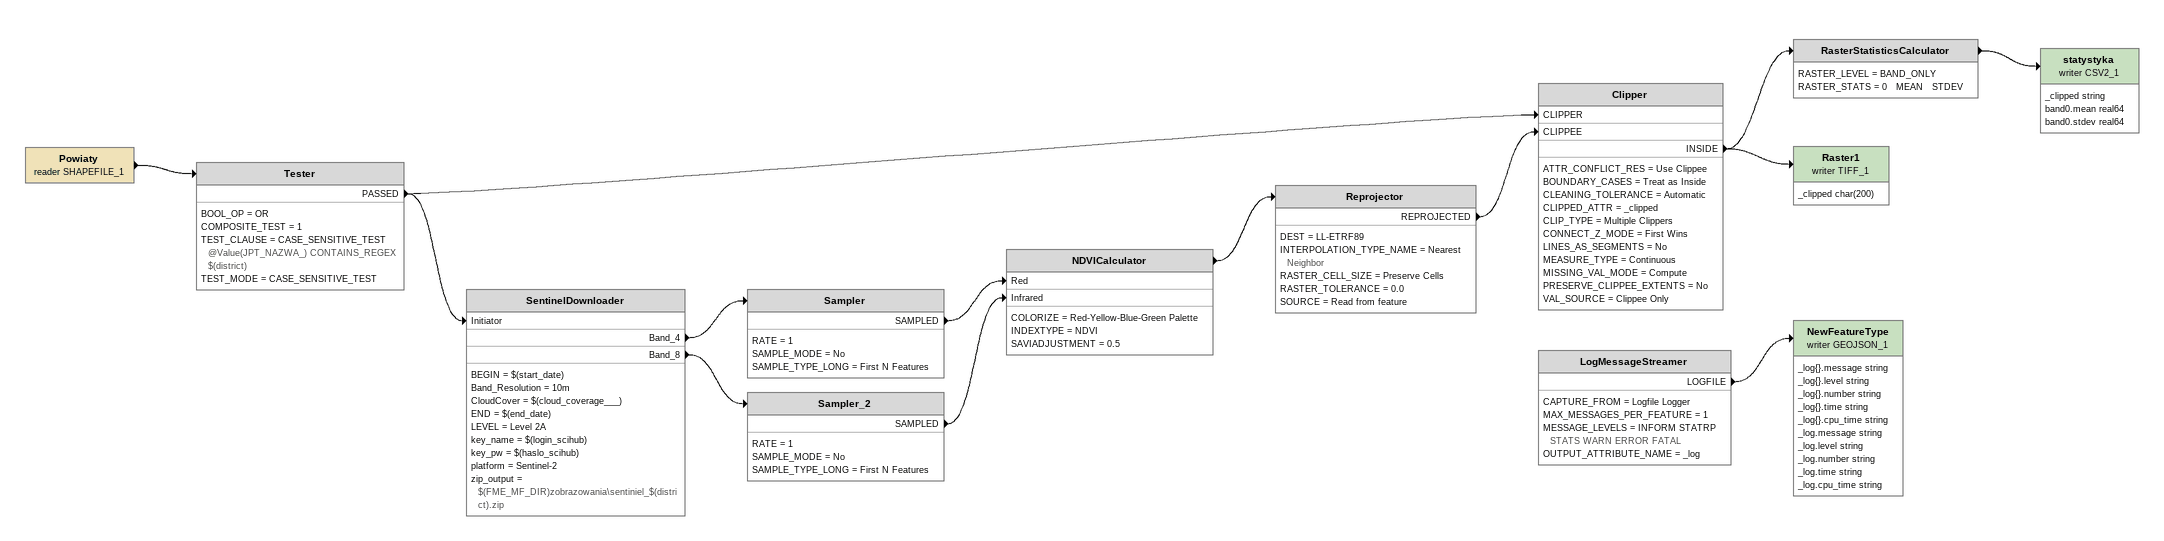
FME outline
Powiaty (reader SHAPEFILE_1)
    -> Tester
Tester
    BOOL_OP = OR
    COMPOSITE_TEST = 1
    TEST_CLAUSE = CASE_SENSITIVE_TEST @Value(JPT_NAZWA_) CONTAINS_REGEX $(district)
    TEST_MODE = CASE_SENSITIVE_TEST
    PASSED -> SentinelDownloader [Initiator]
    PASSED -> Clipper [CLIPPER]
SentinelDownloader
    BEGIN = $(start_date)
    Band_Resolution = 10m
    CloudCover = $(cloud_coverage___)
    END = $(end_date)
    LEVEL = Level 2A
    key_name = $(login_scihub)
    key_pw = $(haslo_scihub)
    platform = Sentinel-2
    zip_output = $(FME_MF_DIR)zobrazowania\sentiniel_$(district).zip
    Band_4 -> Sampler
    Band_8 -> Sampler_2
Sampler
    RATE = 1
    SAMPLE_MODE = No
    SAMPLE_TYPE_LONG = First N Features
    SAMPLED -> NDVICalculator [Red]
Sampler_2
    RATE = 1
    SAMPLE_MODE = No
    SAMPLE_TYPE_LONG = First N Features
    SAMPLED -> NDVICalculator [Infrared]
NDVICalculator
    COLORIZE = Red-Yellow-Blue-Green Palette
    INDEXTYPE = NDVI
    SAVIADJUSTMENT = 0.5
    -> Reprojector
Reprojector
    DEST = LL-ETRF89
    INTERPOLATION_TYPE_NAME = Nearest Neighbor
    RASTER_CELL_SIZE = Preserve Cells
    RASTER_TOLERANCE = 0.0
    SOURCE = Read from feature
    REPROJECTED -> Clipper [CLIPPEE]
Clipper
    ATTR_CONFLICT_RES = Use Clippee
    BOUNDARY_CASES = Treat as Inside
    CLEANING_TOLERANCE = Automatic
    CLIPPED_ATTR = _clipped
    CLIP_TYPE = Multiple Clippers
    CONNECT_Z_MODE = First Wins
    LINES_AS_SEGMENTS = No
    MEASURE_TYPE = Continuous
    MISSING_VAL_MODE = Compute
    PRESERVE_CLIPPEE_EXTENTS = No
    VAL_SOURCE = Clippee Only
    INSIDE -> Raster1 (writer TIFF_1)
    INSIDE -> RasterStatisticsCalculator
RasterStatisticsCalculator
    RASTER_LEVEL = BAND_ONLY
    RASTER_STATS = 0   MEAN   STDEV
    -> statystyka (writer CSV2_1)
statystyka (writer CSV2_1)
    attributes: _clipped string, band0.mean real64, band0.stdev real64
Raster1 (writer TIFF_1)
    attributes: _clipped char(200)
LogMessageStreamer
    CAPTURE_FROM = Logfile Logger
    MAX_MESSAGES_PER_FEATURE = 1
    MESSAGE_LEVELS = INFORM STATRP STATS WARN ERROR FATAL
    OUTPUT_ATTRIBUTE_NAME = _log
    LOGFILE -> NewFeatureType (writer GEOJSON_1)
NewFeatureType (writer GEOJSON_1)
    attributes: _log{}.message string, _log{}.level string, _log{}.number string, _log{}.time string, _log{}.cpu_time string, _log.message string, _log.level string, _log.number string, _log.time string, _log.cpu_time string
